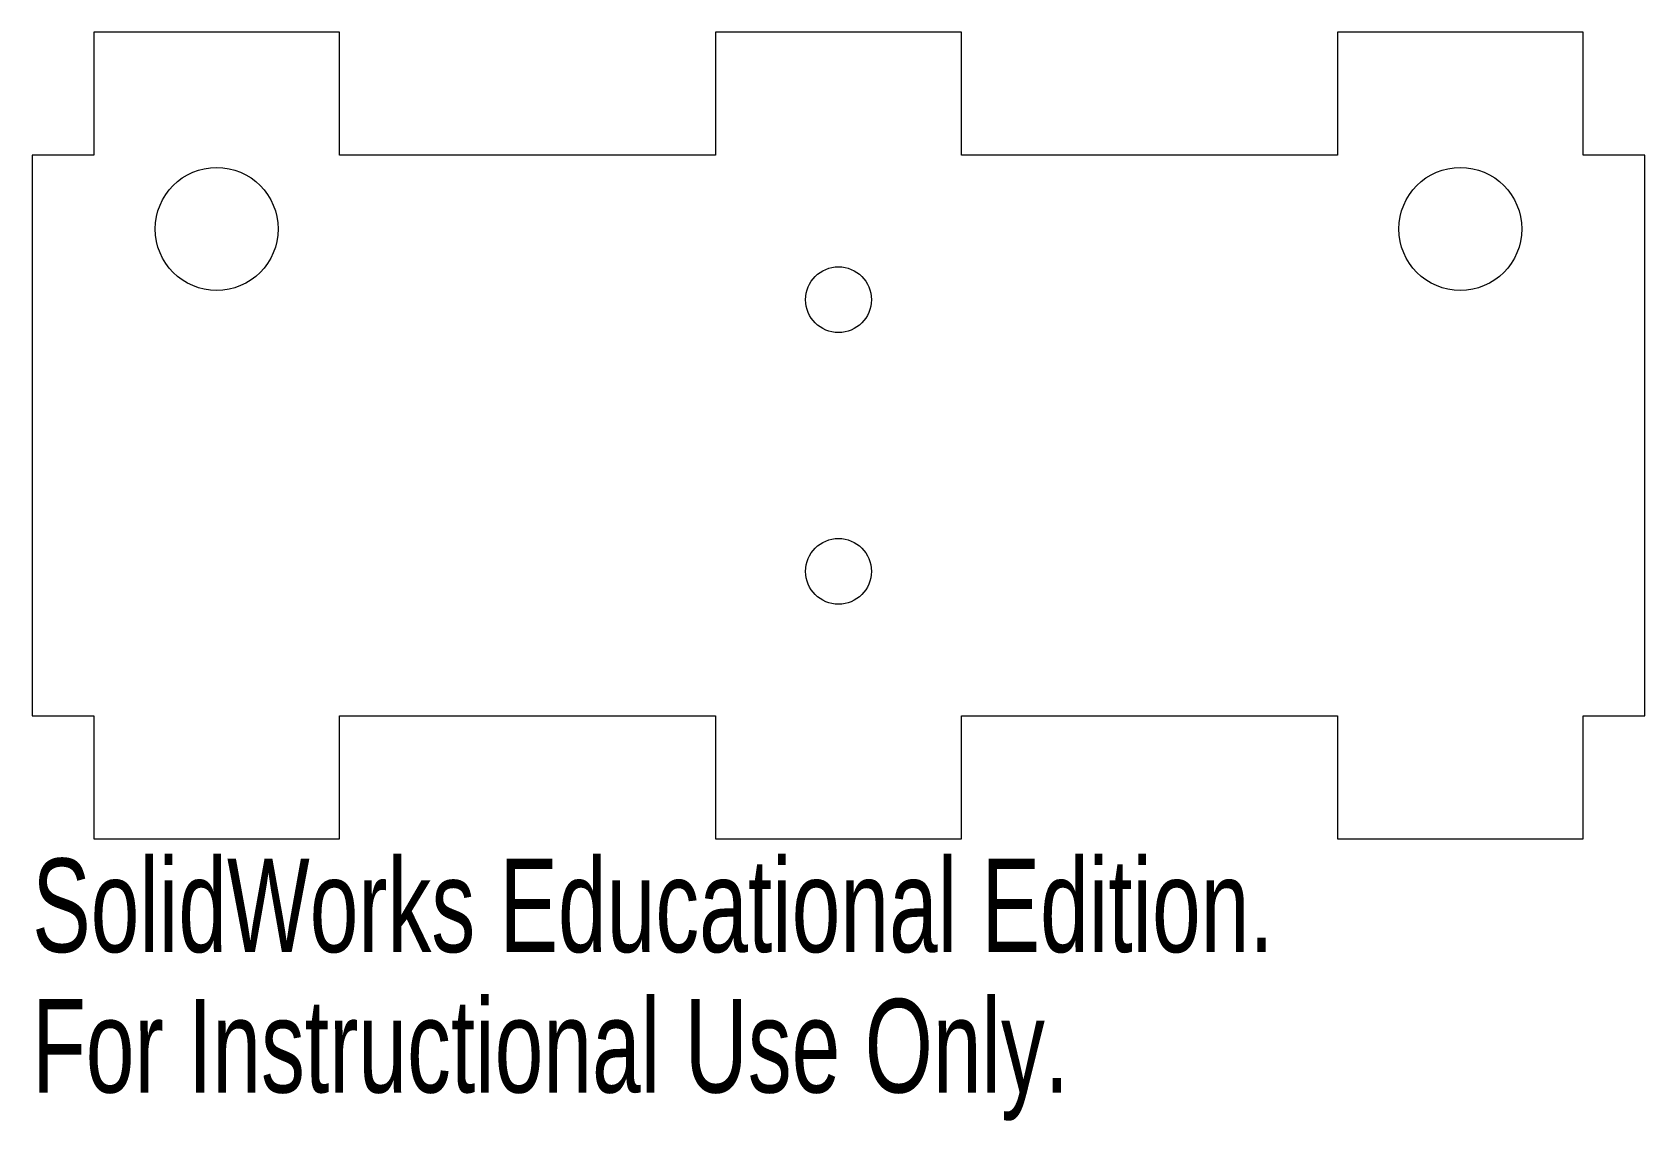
# Model space of a CAD drawing. Header units: inches. Extents: x -1.64 to 1.64, y -1.39 to 0.82.
import ezdxf

# ---------------------------------------------------------------- set-up
doc = ezdxf.new("R2010")
doc.units = ezdxf.units.IN
doc.header["$MEASUREMENT"] = 0
doc.styles.add('SLDTEXTSTYLE0', font='TXT', dxfattribs={"width": 0.7})

msp = doc.modelspace()

# ---------------------------------------------------------------- linework, layer by layer
at = {"color": 7, "linetype": 'Continuous', "lineweight": 15}
for p, q in [((-1.5146, 0.82), (-1.5146, 0.57)), ((-1.0146, 0.82), (-1.5146, 0.82)), ((-1.0146, 0.57), (-1.0146, 0.82)), ((-0.25, 0.82), (-0.25, 0.57)), ((0.25, 0.82), (-0.25, 0.82)), ((0.25, 0.57), (0.25, 0.82)), ((1.0146, 0.82), (1.0146, 0.57)), ((1.5146, 0.82), (1.0146, 0.82)), ((1.5146, 0.57), (1.5146, 0.82)), ((-1.5146, 0.57), (-1.6396, 0.57)), ((-1.6396, 0.57), (-1.6396, -0.57)), ((-0.25, 0.57), (-1.0146, 0.57)), ((1.0146, 0.57), (0.25, 0.57)), ((1.6396, 0.57), (1.5146, 0.57)), ((1.6396, -0.57), (1.6396, 0.57)), ((-1.6396, -0.57), (-1.5146, -0.57)), ((-1.5146, -0.57), (-1.5146, -0.82)), ((-1.0146, -0.57), (-0.25, -0.57)), ((-1.0146, -0.82), (-1.0146, -0.57)), ((-0.25, -0.57), (-0.25, -0.82)), ((0.25, -0.57), (1.0146, -0.57)), ((0.25, -0.82), (0.25, -0.57)), ((1.0146, -0.57), (1.0146, -0.82)), ((1.5146, -0.57), (1.6396, -0.57)), ((1.5146, -0.82), (1.5146, -0.57)), ((-1.5146, -0.82), (-1.0146, -0.82)), ((-0.25, -0.82), (0.25, -0.82)), ((1.0146, -0.82), (1.5146, -0.82))]:
    msp.add_line(p, q, dxfattribs=at)
for centre, radius in [((-1.2646, 0.42), 0.125), ((1.2646, 0.42), 0.125), ((0, 0.2762), 0.0669), ((0, -0.2762), 0.0669)]:
    msp.add_circle(centre, radius, dxfattribs=at)

# ---------------------------------------------------------------- texts
at = {"color": 7, "linetype": 'Continuous', "char_height": 0.1903, "attachment_point": 1, "style": 'SLDTEXTSTYLE0'}
for s, insert in [('SolidWorks Educational Edition.', (-1.6396, -0.8601)), ('For Instructional Use Only.', (-1.6396, -1.1456))]:
    msp.add_mtext(s, dxfattribs=dict(at, insert=insert))

doc.saveas('drawing.dxf')
